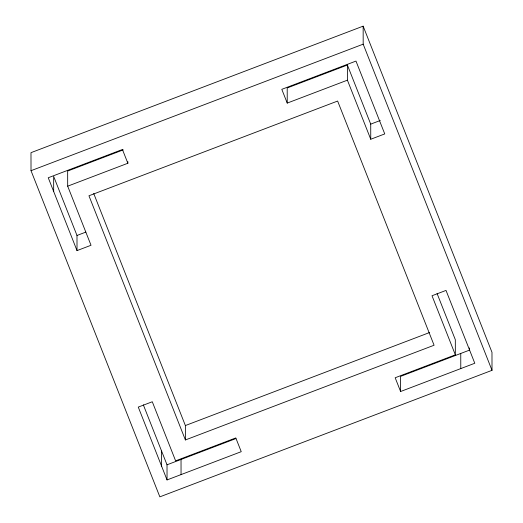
<?xml version="1.0" encoding="UTF-8"?>
<svg xmlns="http://www.w3.org/2000/svg" width="523" height="523" viewBox="0 0 523 523"><rect width="100%" height="100%" fill="white"/><g stroke="black" fill="none" stroke-linecap="round" stroke-linejoin="round"><path stroke-width="0.78" d="M363.152 26.15L30.988 152.67L31.02 170.688L159.848 496.85L492.012 370.33L491.98 352.312L363.152 26.15L363.184 44.161L492.012 370.33M31.02 170.688L363.184 44.161M123.265 149.866L67.657 171.047L67.683 186.175L91.022 245.267L77.018 250.602L48.247 177.755L122.428 149.5L127.86 163.254L67.683 186.175M347.383 65.035L287.205 87.956L287.232 103.09L347.409 80.169L347.383 65.035L370.722 124.128L370.748 139.255L384.751 133.921L355.98 61.08L281.799 89.335L287.232 103.09M77.018 250.602L76.992 235.468L85.837 232.101M370.722 124.128L380.306 120.473M185.397 439.961L88.949 195.772L337.629 101.05L434.077 345.239L185.397 439.961L185.377 425.552L429.475 332.569M455.35 354.836L395.172 377.756L400.605 391.511L474.786 363.256L446.014 290.415L432.011 295.75L455.35 354.836L455.324 339.708L437.071 293.495M167.046 479.937L138.275 407.09L152.285 401.756L175.623 460.848L235.801 437.928L241.234 451.682L167.046 479.937L167.02 464.803L235.873 438.581M469.602 350.09L400.579 376.383L400.605 391.511M347.409 80.169L370.748 139.255M93.722 193.497L185.377 425.552M76.992 235.468L53.653 176.382L53.679 191.51M143.335 404.841L167.02 464.803M469.353 347.906L469.353 349.501M460.756 353.463L460.783 368.591M181.03 459.469L181.056 474.603M161.587 451.048L161.614 466.183M127.86 161.659L127.86 163.254"/></g></svg>
